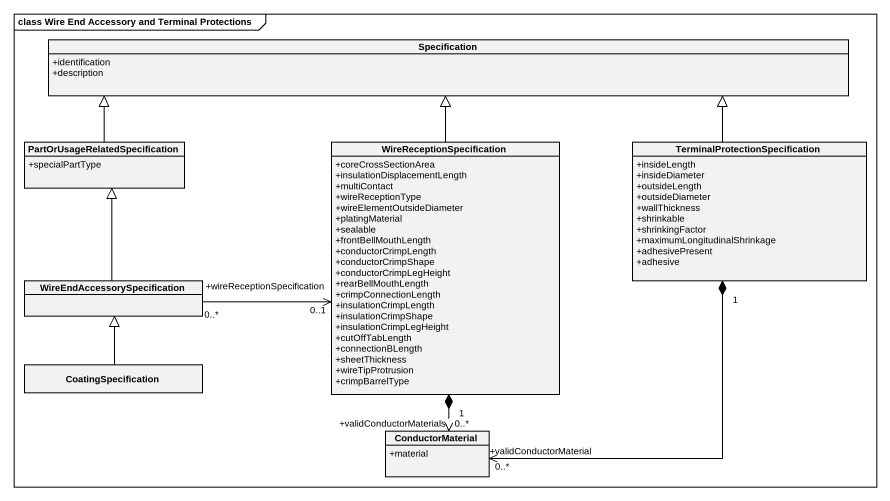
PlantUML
@startuml
mainframe class Wire End Accessory and Terminal Protections
hide circle
hide empty members
skinparam classAttributeIconSize 0
class Specification {
  +identification
  +description
}
class "PartOrUsageRelatedSpecification" as PartOrUsageRelatedSpecificat {
  +specialPartType
}
class WireReceptionSpecification {
  +coreCrossSectionArea
  +insulationDisplacementLength
  +multiContact
  +wireReceptionType
  +wireElementOutsideDiameter
  +platingMaterial
  +sealable
  +frontBellMouthLength
  +conductorCrimpLength
  +conductorCrimpShape
  +conductorCrimpLegHeight
  +rearBellMouthLength
  +crimpConnectionLength
  +insulationCrimpLength
  +insulationCrimpShape
  +insulationCrimpLegHeight
  +cutOffTabLength
  +connectionBLength
  +sheetThickness
  +wireTipProtrusion
  +crimpBarrelType
}
class "TerminalProtectionSpecification" as TerminalProtectionSpecificat {
  +insideLength
  +insideDiameter
  +outsideLength
  +outsideDiameter
  +wallThickness
  +shrinkable
  +shrinkingFactor
  +maximumLongitudinalShrinkage
  +adhesivePresent
  +adhesive
}
class "WireEndAccessorySpecification" as WireEndAccessorySpecificatio
class CoatingSpecification
class ConductorMaterial {
  +material
}
PartOrUsageRelatedSpecificat -right-|> Specification
WireReceptionSpecification -up-|> Specification
WireReceptionSpecification "+wireReceptionSpecification\n0..1" <-left- "0..*" WireEndAccessorySpecificatio
WireReceptionSpecification "1" *--> "+validConductorMaterials\n0..*" ConductorMaterial
TerminalProtectionSpecificat -left-|> Specification
TerminalProtectionSpecificat "1" *--> "0..*\n+validConductorMaterial" ConductorMaterial
WireEndAccessorySpecificatio -up-|> PartOrUsageRelatedSpecificat
CoatingSpecification -up-|> WireEndAccessorySpecificatio
@enduml
